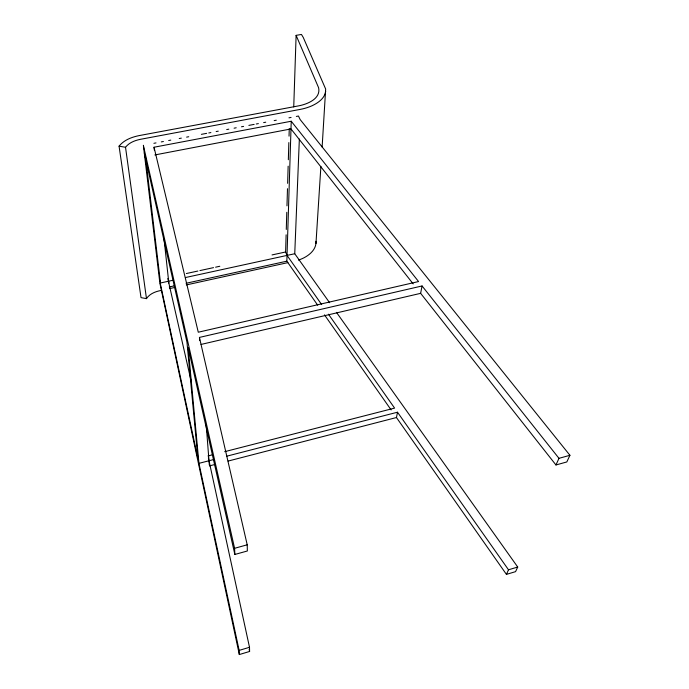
<?xml version="1.0" encoding="UTF-8"?>
<svg xmlns="http://www.w3.org/2000/svg" width="689" height="689" viewBox="0 0 689 689"><rect width="100%" height="100%" fill="white"/><g stroke="black" fill="none" stroke-linecap="round" stroke-linejoin="round"><path stroke-width="1.03" d="M321.651 304.555L287.029 255.412L285.616 251.985L286.124 234.82M286.279 229.454L286.788 212.298M286.977 205.856L287.485 188.7M287.64 183.334L288.148 166.17M288.338 159.736L288.846 142.571M289.036 136.138L289.259 128.628M317.698 305.184L286.848 261.183L291.232 121.238L154.035 147.231L154.345 150.116M293.738 106.916L296.115 35.363L301.446 34.45L303.246 37.413L325.664 89.053L322.125 147.093M329.626 302.738L294.746 253.733L299.353 139.032M298.423 260.089A35.242 25.906 1.6 0 0 304.03 257.764C309.594 254.87 315.131 250.141 315.958 243.553L320.893 166.385M336.473 312.367L517.723 567.03L515.57 571.646L506.424 574.385L396.459 417.534L397.501 412.211L226.698 456.196M296.348 116.432L298.458 116.036L300.137 119.55L569.932 455.291L566.823 461.949L555.963 464.972L420.634 293.342L422.064 285.961L199.422 337.421L247.213 544.801L247.351 550.985L234.854 554.464L188.149 347.437L198.949 463.344L239.135 650.39L239.324 654.55L249.59 651.467L249.504 647.29L208.388 457.875M325.69 91.361C324.614 98.544 317.913 103.049 311.79 105.865A41.34 26.466 1.7 0 1 300.292 109.379L140.582 139.29C134.975 140.401 129.11 142.597 125.527 147.274L146.481 298.647L141.021 297.614L119.068 146.171C123.942 140.013 131.745 137.085 139.23 135.587L298.397 105.908C307.13 104.297 321.065 98.863 318.602 87.727L296.115 35.363M506.424 574.385L508.508 569.794L517.723 567.03M555.963 464.972L558.977 458.331L569.932 455.291M146.481 298.647C149.677 293.695 155.602 291.456 161.166 290.439M239.135 650.39L249.504 647.29M234.854 554.464L234.587 548.306L247.213 544.801M209.396 465.91L214.589 464.567M228.102 461.07L396.459 417.534M198.949 463.344L214.201 459.417M207.992 455.954L212.16 454.886M224.674 451.674L394.599 408.103L328.455 314.201M201.033 344.44L420.634 293.342M169.546 288.605L174.791 287.451M186.314 284.927L287.942 262.612M144.406 154.078L159.426 279.381L160.511 282.981L172.844 280.294M185.41 277.555L294.746 253.733M169.279 286.951L174.524 285.797M186.073 283.274L286.848 261.183M186.349 273.533L197.846 271.044M199.931 270.588L213.521 267.633M215.605 267.186L219.791 266.273M272.034 254.93L285.616 251.985M154.87 154.939L290.991 128.929L413.185 283.894M153.905 143.303L156.015 142.907M161.286 141.908L163.396 141.512M168.676 140.513L170.786 140.117M179.226 138.523L181.336 138.127M186.616 137.128L188.726 136.732M201.386 134.346L206.666 133.347M208.776 132.951L210.886 132.555M216.157 131.556L218.267 131.16M226.707 129.566L228.817 129.17M234.096 128.18L236.206 127.775M241.477 126.785L243.587 126.388M248.867 125.389L254.146 124.39M256.256 123.994L258.366 123.598M263.637 122.599L265.747 122.203M274.188 120.609L276.298 120.213M288.967 117.828L291.077 117.431M119.068 146.171L125.527 147.274M291.232 121.238L418.567 281.551L198.277 332.219L154.035 147.231M422.064 285.961L558.977 458.331M397.501 412.211L508.508 569.794M324.485 314.864L391.119 409.912M143.467 146.257L144.277 153.01L145.482 156.739L160.511 282.981M167.815 278.52L191.266 381.663M143.355 145.293L234.587 548.306M144.277 153.01L186.977 342.244L197.915 458.538L159.426 279.381M249.142 649.374L249.59 651.467M239.324 654.55L159.882 283.213M163.982 238.411L168.857 283.127M199.509 338.454L199.664 340.53M206.183 424.545L209.31 464.877M315.958 241.296L315.958 243.553"/></g></svg>
